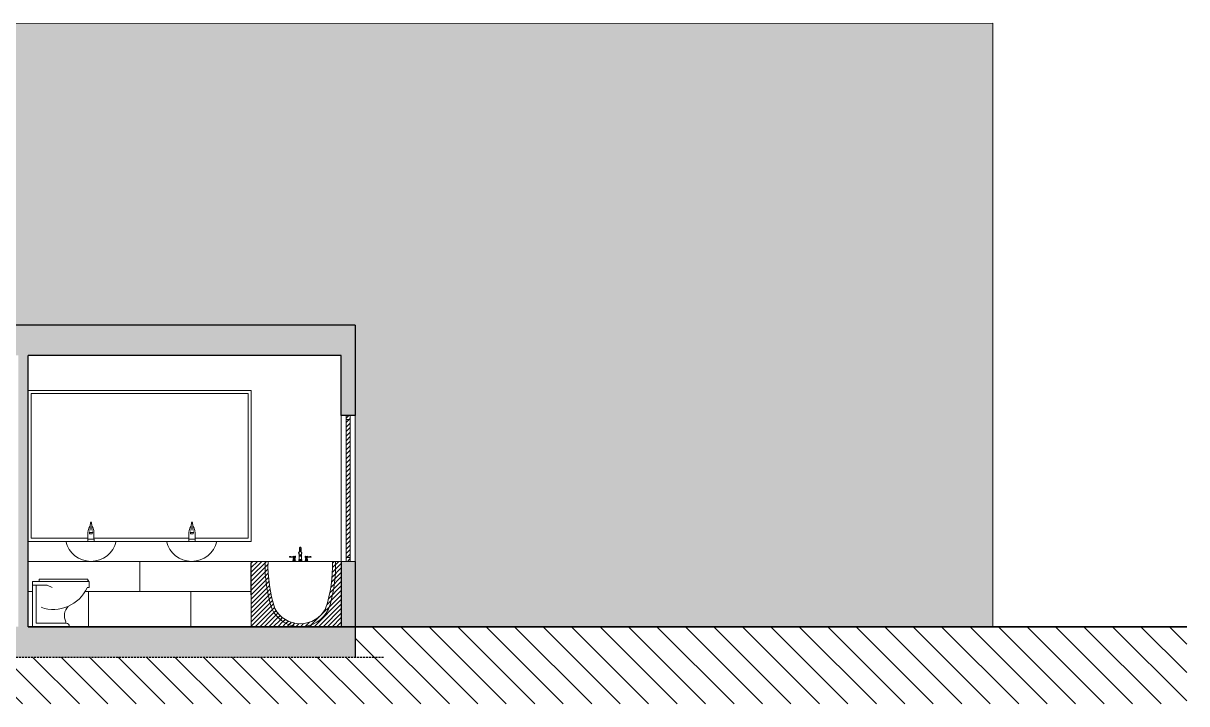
# Model space of a CAD drawing. Header units: millimetres. Extents: x -4829 to 17751, y -2575 to 15731.
# Drawn here: x 16595 to 17751, y 12514 to 13191 of the extents above; entities that cross this region are included whole.
import ezdxf

# ---------------------------------------------------------------- set-up
doc = ezdxf.new("R2010")
doc.units = ezdxf.units.MM
doc.linetypes.add('JIS_02_2.0', pattern=[3, 2, -1])
doc.layers.get('0').update_dxf_attribs({"lineweight": 20})
for name, color, linetype, lineweight in [('Arredo', 7, 'Continuous', 9), ('linea terra', 7, 'Continuous', 35), ('muri sezionati', 7, 'Continuous', 30), ('retini', 253, 'Continuous', 13), ('tratteggio', 7, 'Continuous', 15)]:
    doc.layers.add(name, color=color, linetype=linetype, lineweight=lineweight)
doc.layers.add('campitura', color=254, linetype='Continuous')

# ---------------------------------------------------------------- blocks, each defined once
blk = doc.blocks.new('3-rob-face')
at = {"color": 0, "linetype": 'ByBlock'}
for p, q in [((-1.9, 14.2), (-2.7, 10.8)), ((-0.8, 12.5), (-1.2, 10.7)), ((-0.9, 15), (-0.8, 15)), ((-0.6, 18.9), (-0.8, 15)), ((-0.8, 15), (-0.8, 12.5)), ((-0.4, 19.1), (0.4, 19.1)), ((0.6, 18.9), (0.8, 15)), ((0.8, 15), (0.8, 12.5)), ((0.9, 15), (0.8, 15)), ((0.8, 12.5), (1.2, 10.7)), ((1.9, 14.2), (2.7, 10.8)), ((-3.2, 2), (3.2, 2)), ((-3.2, 2), (-3.2, 0)), ((-3.2, 0), (3.2, 0)), ((-3, 8.7), (-2.7, 10.8)), ((-3, 8.7), (-3, 2)), ((-3, 2.9), (-3, 2)), ((-1.6, 9.2), (-1.9, 9.4)), ((-1.6, 8.9), (-1.6, 9.2)), ((1.5, 8.9), (-1.6, 8.9)), ((-1.6, 8.9), (-1.4, 7.4)), ((-1.4, 7.4), (1.3, 7.4)), ((1.3, 7.4), (1.5, 8.9)), ((1.5, 8.9), (1.6, 9.2)), ((1.6, 9.2), (1.9, 9.4)), ((2.8, 10.2), (2.7, 10.8)), ((3, 8.7), (2.8, 10.2)), ((3, 8.7), (3, 2)), ((3.2, 2), (3.2, 0)), ((3.2, 2), (3.2, 0))]:
    blk.add_line(p, q, dxfattribs=at)
for centre, radius, start, end in [((-0.9, 14), 1, 90, 166.3706), ((-0.4, 18.9), 0.2, 90, 177.9307), ((0.4, 18.9), 0.2, 2.0694, 90), ((0.9, 14), 1, 13.6295, 90)]:
    blk.add_arc(centre, radius, start, end, dxfattribs=at)

msp = doc.modelspace()

# ---------------------------------------------------------------- hatches: boundary and pattern name
at = {"layer": 'campitura'}
h = msp.add_hatch(color=256, dxfattribs=at)
h.dxf.hatch_style = 1
h.paths.add_polyline_path([(16489.7, 13190.9), (15611.1, 13190.8), (15611.1, 12890.8), (15611.1, 12860.8), (15611.1, 12590.8), (15643.4, 12590.8), (15643.4, 12751), (15643.4, 12860.8), (15643.4, 13160.8), (15765.5, 13160.8), (15765.5, 12860.8), (16185.8, 12860.8), (16185.8, 12590.9), (16195.8, 12590.9), (16195.8, 12860.8), (16345.8, 12860.8), (16345.8, 12590.9), (16355.8, 12590.9), (16355.8, 12860.8), (16589.6, 12860.8), (16589.6, 12590.9), (16599.6, 12590.9), (16599.6, 12860.8), (16910.6, 12860.8), (16910.6, 12801), (16924.6, 12801), (16924.6, 12890.8), (16489.7, 12890.8), (16489.7, 12960.8), (16457.4, 12960.8), (16457.4, 12890.8), (16064.6, 12890.8), (16064.6, 12890.8), (16061.6, 12890.8), (16052.3, 12890.8), (16052.3, 12890.8), (16048.3, 12890.8), (16044.4, 12890.8), (16019, 12890.8), (16019, 12890.8), (15926.7, 12890.8), (15926.7, 12890.8), (16019, 12890.8), (16019, 12890.8), (15926.7, 12890.8), (15926.7, 12890.8), (16019, 12890.8), (16019, 12890.8), (15926.7, 12890.8), (15926.7, 12890.8), (15776.3, 12890.8), (15776.3, 13160.8), (16034.4, 13160.9), (16034.4, 13100.8), (16044.4, 13100.8), (16044.4, 13160.9), (16457.4, 13160.9), (16457.4, 13160.9), (16064.6, 13160.9), (16064.6, 13160.9), (16457.4, 13160.9), (16457.4, 13160.9), (16064.6, 13160.9), (16064.6, 13160.9), (16457.4, 13160.9), (16457.4, 13100.9), (16489.7, 13100.8)])
h = msp.add_hatch(dxfattribs=at)
h.set_pattern_fill('ANSI31', color=256)
h.set_pattern_definition([(45, (1212.401, 1122.8916), (-2.24506403, 2.24506403), [])])
h.paths.add_polyline_path([(16919.6, 12797), (16915.6, 12797), (16915.6, 12665), (16919.6, 12665)])
h.paths.add_polyline_path([(16919.6, 12801), (16915.6, 12801), (16915.6, 12797), (16919.6, 12797)])
h.paths.add_polyline_path([(16919.6, 12665), (16915.6, 12665), (16915.6, 12656), (16919.6, 12656)])
h = msp.add_hatch(dxfattribs=at)
h.set_pattern_fill('ANSI31', color=256)
h.paths.add_polyline_path([(16834.9, 12656), (16821.1, 12656), (16821.1, 12590.9), (16869.9, 12591, -0.283714), (16841.8, 12608.3, -0.086254)])
h.paths.add_polyline_path([(16910.6, 12656), (16904.9, 12656, -0.086254), (16898, 12608.3, -0.283663), (16869.9, 12591), (16910.6, 12591)])
h.paths.add_polyline_path([(16898, 12608.3, 0.086254), (16904.9, 12656), (16901.9, 12656, -0.087287), (16895.2, 12609.2, -0.604893), (16844.7, 12609.2, -0.086369), (16837.9, 12656), (16834.9, 12656, 0.086254), (16841.8, 12608.3, 0.617035)])
h = msp.add_hatch(color=256, dxfattribs=at)
h.dxf.hatch_style = 1
h.paths.add_polyline_path([(16924.6, 12656), (16910.6, 12656), (16910.6, 12590.9), (16924.6, 12591)])
h = msp.add_hatch(color=256, dxfattribs=at)
h.dxf.hatch_style = 1
h.paths.add_polyline_path([(16924.6, 12591), (15611.1, 12590.9), (15611.1, 12560.8), (16924.6, 12560.8)])
at = {"layer": 'retini'}
h = msp.add_hatch(dxfattribs=at)
h.set_pattern_fill('GRAVEL', color=256, scale=2)
h.set_pattern_definition([(228.012788, (1248.977, 1173.6916), (-406.4, -457.2), [6.83443, -676.60967]), (184.969741, (1244.405, 1168.6116), (609.59999976, 50.8000029), [11.7281, -1161.08098]), (132.510447, (1232.721, 1167.5956), (508.0000002, -558.7999998), [8.26963, -818.69446]), (267.273689, (1212.909, 1154.8956), (50.8000001, 1016), [10.68009, -1057.32875]), (292.833654, (1212.401, 1144.2276), (-254.00000002, 609.6), [10.47267, -1036.79615]), (357.273689, (1216.465, 1134.5756), (-1016, 50.8000001), [10.68009, -1057.32875]), (37.69424, (1227.1329, 1134.0676), (-660.39999997, -508.00000004), [14.12387, -1398.26231]), (72.255328, (1238.309, 1142.7036), (355.6000001, 1117.59999997), [13.33439, -1320.10513]), (121.429566, (1242.373, 1155.4036), (-406.40000006, 660.39999996), [10.71626, -1060.91091]), (175.236358, (1236.785, 1164.5476), (558.8, -50.8000001), [12.23427, -599.47874]), (222.397438, (1224.5929, 1165.5636), (-609.59999998, -558.80000002), [15.82156, -1566.33545]), (138.814075, (1263.201, 1154.3876), (-355.6, 304.8), [5.40009, -534.61132]), (171.469234, (1259.137, 1157.9436), (660.40000002, -101.5999999), [10.27364, -1017.09278]), (225, (1248.977, 1159.468), (-7e-15, -50.8), [7.18419, -64.65786]), (203.19859, (1245.421, 1165.5636), (254, 101.6), [3.86883, -383.01245]), (291.80141, (1241.865, 1164.04), (-50.8, 152.4), [5.47131, -268.09506]), (30.963757, (1243.897, 1158.96), (152.4, 101.6), [8.88639, -287.32596]), (161.56505, (1251.517, 1163.532), (101.6, -50.8), [6.42574, -154.21796]), (16.38954, (1212.401, 1164.0396), (508, 152.4), [9.00176, -891.17653]), (70.346176, (1221.037, 1166.5796), (-203.2, -558.8), [7.55198, -747.64431]), (293.19859, (1251.517, 1173.6916), (-101.6, 254), [7.7376, -379.14367]), (343.61046, (1254.565, 1166.5796), (-508, 152.39999996), [9.00176, -891.17653]), (339.443955, (1212.401, 1132.5436), (-254, 101.6), [8.6807, -425.35469]), (294.77514, (1220.529, 1129.4956), (-254.0000003, 558.79999986), [7.27344, -720.07187]), (66.80141, (1252.025, 1122.8916), (101.6, 254), [7.7376, -379.14367]), (17.354025, (1255.073, 1130.0036), (-660.4, -203.20000004), [8.51565, -843.04752]), (69.443955, (1227.133, 1122.8916), (-101.6, -254), [4.34035, -429.69504]), (101.30993, (1248.977, 1122.892), (-50.8, 203.2), [2.59029, -256.4399]), (165.96376, (1248.469, 1125.432), (152.4, -50.8), [10.47267, -198.98109]), (186.009006, (1238.309, 1127.9716), (508, 50.80000003), [9.70534, -960.8273]), (303.69007, (1243.897, 1154.388), (-50.8, 101.6), [7.32648, -175.83553]), (353.157227, (1247.961, 1148.2916), (863.6, -101.59999995), [12.79114, -1266.32018]), (60.945396, (1260.661, 1146.7676), (-203.2, -355.6), [5.23016, -517.78785]), (90, (1263.2, 1151.34), (-50.8, 50.8), [3.048, -47.752]), (120.256437, (1237.293, 1129.4956), (203.2, -355.6), [7.05734, -698.67882]), (48.012787, (1233.737, 1135.5916), (406.4, 457.2), [13.66886, -669.77524]), (0, (1242.88, 1145.75), (50.8, 50.8), [13.208, -37.592]), (325.304846, (1256.089, 1145.7516), (508.0000002, -355.5999997), [8.03219, -795.18633]), (254.054604, (1262.693, 1141.1796), (-50.8, -203.2), [7.39658, -362.433]), (207.645975, (1260.661, 1134.0676), (-965.20000004, -507.99999993), [12.0429, -1192.24929]), (175.426079, (1249.993, 1128.4796), (-660.4, 50.8), [12.74059, -1261.31693])])
h.paths.add_polyline_path([(17558, 13191), (16550.9, 13190.9), (16550.9, 12890.8), (16924.6, 12890.8), (16924.6, 12591), (17558, 12591)])
h.paths.add_polyline_path([(15611.1, 13190.8), (15403.9, 13190.8), (15403.9, 12590.8), (15611.1, 12590.8), (15611.1, 12750.8), (15611.1, 12860.8), (15611.1, 12890.8)])
at = {"layer": 'tratteggio'}
h = msp.add_hatch(dxfattribs=at)
h.set_pattern_fill('ANSI31', color=256, scale=6.3, angle=90)
h.paths.add_polyline_path([(12763.6, 12560.8), (12763.6, 12590.8), (12289.8, 12590.8), (12289.8, 12517.3), (14502.3, 12517.3), (14502.3, 12590.8), (14177.1, 12590.8), (14177.1, 12560.8)])
h.paths.add_polyline_path([(15611.1, 12560.8), (15611.1, 12590.8), (15238.7, 12590.8), (15238.7, 12514.4), (17750.8, 12514.4), (17750.8, 12591), (16924.6, 12591), (16924.6, 12560.8)])

# ---------------------------------------------------------------- linework, layer by layer
for p, q in [((17558, 13191), (16550.9, 13190.9)), ((17558, 12591), (17558, 13191)), ((16910.6, 12656), (16910.6, 12801)), ((16915.6, 12656), (16915.6, 12801)), ((16919.6, 12656), (16919.6, 12801)), ((16924.6, 12801), (16924.6, 12656)), ((16915.6, 12797), (16919.6, 12797)), ((16910.6, 12656), (16924.6, 12656)), ((16915.6, 12660), (16919.6, 12660))]:
    msp.add_line(p, q)
at = {"layer": 'Arredo'}
for p, q in [((16599.6, 12825.9), (16821.1, 12825.9)), ((16821.1, 12675.9), (16821.1, 12825.9)), ((16821.1, 12675.9), (16599.6, 12675.9)), ((16821.1, 12675.9), (16765.5, 12675.9)), ((16860, 12660.7), (16859.3, 12660.7)), ((16859.3, 12660.2), (16859.3, 12660.7)), ((16860, 12660.7), (16860, 12660.1)), ((16862.8, 12661), (16860.2, 12660.7)), ((16860.2, 12660.4), (16860.2, 12660.7)), ((16862.8, 12661), (16862.8, 12659.9)), ((16862.9, 12660.4), (16862.9, 12660.9)), ((16863.3, 12660.7), (16863, 12660.7)), ((16863, 12660.4), (16863, 12660.7)), ((16863.3, 12660.4), (16863.3, 12660.7)), ((16864.6, 12660.7), (16864.4, 12660.7)), ((16864.4, 12660.4), (16864.4, 12660.7)), ((16864.9, 12661), (16864.6, 12660.7)), ((16864.6, 12660.4), (16864.6, 12660.7)), ((16864.6, 12660.7), (16864.6, 12660.4)), ((16864.9, 12660.4), (16864.9, 12661)), ((16865.2, 12660.4), (16865.2, 12660.9)), ((16868.6, 12664.8), (16868.3, 12664.4)), ((16868.3, 12664.4), (16868.8, 12662.4)), ((16868.3, 12664.4), (16868.9, 12664.4)), ((16868.6, 12664.8), (16868.9, 12664.8)), ((16868.7, 12663.6), (16868.8, 12663.8)), ((16868.7, 12663.5), (16868.7, 12663.6)), ((16868.7, 12663.4), (16868.7, 12663.5)), ((16868.7, 12663.3), (16868.7, 12663.4)), ((16868.7, 12663.2), (16868.7, 12663.3)), ((16868.7, 12663.1), (16868.7, 12663.2)), ((16868.8, 12662.9), (16868.7, 12663.1)), ((16868.8, 12661.1), (16868.7, 12657.9)), ((16868.9, 12664.2), (16868.8, 12664.1)), ((16868.8, 12664.1), (16868.8, 12663.9)), ((16868.8, 12663.9), (16868.8, 12663.8)), ((16868.8, 12663.8), (16868.8, 12663.7)), ((16868.8, 12663.8), (16868.8, 12663.8)), ((16868.8, 12663.7), (16868.8, 12663.7)), ((16868.8, 12663.7), (16868.8, 12663.7)), ((16868.8, 12663.7), (16868.8, 12663.7)), ((16868.8, 12663.7), (16868.8, 12663.7)), ((16868.9, 12662.8), (16868.8, 12662.9)), ((16868.8, 12662.4), (16868.8, 12661.4)), ((16868.8, 12662.4), (16869.8, 12662.4)), ((16871.1, 12661.4), (16868.8, 12661.4)), ((16868.8, 12661.1), (16871.1, 12661.1)), ((16869, 12665.9), (16868.9, 12665.6)), ((16868.9, 12665.6), (16868.9, 12665.3)), ((16868.9, 12665.3), (16868.9, 12665)), ((16868.9, 12665), (16868.9, 12664.8)), ((16868.9, 12664.8), (16868.9, 12664.7)), ((16868.9, 12664.7), (16868.9, 12664.6)), ((16868.9, 12664.6), (16868.9, 12664.5)), ((16868.9, 12664.5), (16868.9, 12664.3)), ((16868.9, 12664.3), (16868.9, 12664.2)), ((16869.1, 12662.7), (16868.9, 12662.8)), ((16869.1, 12668), (16869, 12667.5)), ((16869, 12667.5), (16869, 12667)), ((16869, 12667), (16869, 12666.6)), ((16869, 12666.6), (16869, 12666.2)), ((16869, 12666.2), (16869, 12665.9)), ((16869.2, 12669.4), (16869.1, 12669.3)), ((16869.1, 12669.3), (16869.1, 12669.1)), ((16869.1, 12669.1), (16869.1, 12668.9)), ((16869.1, 12668.9), (16869.1, 12668.7)), ((16869.1, 12668.7), (16869.1, 12668.4)), ((16869.1, 12668.4), (16869.1, 12668)), ((16869.1, 12668), (16869.1, 12668)), ((16869.2, 12662.6), (16869.1, 12662.7)), ((16869.3, 12669.7), (16869.2, 12669.6)), ((16869.2, 12669.6), (16869.2, 12669.6)), ((16869.2, 12669.6), (16869.2, 12669.5)), ((16869.2, 12669.5), (16869.2, 12669.4)), ((16869.2, 12669.1), (16869.2, 12669.1)), ((16869.2, 12669.1), (16869.2, 12669)), ((16869.2, 12669), (16869.2, 12668.9)), ((16869.2, 12668.9), (16869.3, 12668.8)), ((16869.3, 12667.3), (16869.2, 12667.3)), ((16869.2, 12667.3), (16869.2, 12667.2)), ((16869.2, 12667.2), (16869.2, 12667.2)), ((16869.2, 12667.2), (16869.2, 12667.1)), ((16869.2, 12667.1), (16869.2, 12667.1)), ((16869.2, 12667.1), (16869.2, 12667)), ((16869.2, 12667), (16869.3, 12667)), ((16869.4, 12662.5), (16869.2, 12662.6)), ((16869.4, 12669.8), (16869.3, 12669.8)), ((16869.3, 12669.8), (16869.3, 12669.7)), ((16869.3, 12668.8), (16869.3, 12668.6)), ((16869.3, 12668.6), (16869.3, 12668.4)), ((16869.3, 12668.4), (16869.3, 12668.2)), ((16869.3, 12668.2), (16869.3, 12668)), ((16869.3, 12668), (16869.3, 12667.8)), ((16869.3, 12667.8), (16869.3, 12667.7)), ((16869.3, 12667.7), (16869.3, 12667.5)), ((16869.3, 12667.5), (16869.3, 12667.5)), ((16869.3, 12667.5), (16869.3, 12667.4)), ((16869.4, 12667.4), (16869.3, 12667.3)), ((16869.3, 12667.4), (16869.3, 12667.4)), ((16869.3, 12667.4), (16869.3, 12667.4)), ((16869.3, 12667.4), (16869.3, 12667.3)), ((16869.3, 12667.3), (16869.3, 12667.3)), ((16869.3, 12667), (16869.4, 12666)), ((16869.3, 12667), (16869.3, 12667)), ((16869.3, 12667), (16869.3, 12666.9)), ((16869.3, 12667), (16869.3, 12667)), ((16869.3, 12667), (16869.4, 12667)), ((16869.6, 12670), (16869.4, 12669.9)), ((16869.4, 12669.9), (16869.4, 12669.8)), ((16869.5, 12667.4), (16869.4, 12667.4)), ((16869.4, 12667), (16869.4, 12667.1)), ((16869.4, 12667.1), (16869.5, 12667.1)), ((16869.4, 12666), (16869.5, 12666.1)), ((16869.5, 12666), (16869.4, 12666)), ((16869.4, 12666), (16869.4, 12666)), ((16869.6, 12662.4), (16869.4, 12662.5)), ((16869.6, 12667.4), (16869.5, 12667.4)), ((16869.5, 12667.1), (16869.6, 12667.1)), ((16869.5, 12666.1), (16869.5, 12666.1)), ((16869.5, 12666.1), (16869.6, 12666.1)), ((16869.6, 12665.9), (16869.5, 12666)), ((16869.5, 12666), (16869.5, 12666)), ((16869.8, 12670.1), (16869.6, 12670)), ((16869.7, 12667.4), (16869.6, 12667.4)), ((16869.6, 12667.1), (16869.7, 12667.1)), ((16869.6, 12666.1), (16869.6, 12666.1)), ((16869.6, 12666.1), (16869.7, 12666.1)), ((16869.7, 12665.9), (16869.6, 12665.9)), ((16869.6, 12665.9), (16869.6, 12665.9)), ((16869.8, 12662.4), (16869.6, 12662.4)), ((16869.8, 12667.4), (16869.7, 12667.4)), ((16869.7, 12667.1), (16869.8, 12667.1)), ((16869.7, 12666.1), (16869.8, 12666.1)), ((16869.8, 12665.9), (16869.7, 12665.9)), ((16870, 12670.1), (16869.8, 12670.1)), ((16869.9, 12667.4), (16869.8, 12667.4)), ((16869.8, 12667.1), (16869.9, 12667.1)), ((16869.8, 12666.1), (16869.9, 12666.1)), ((16869.9, 12665.9), (16869.8, 12665.9)), ((16869.9, 12662.4), (16869.8, 12662.4)), ((16870, 12667.4), (16869.9, 12667.4)), ((16869.9, 12667.1), (16870, 12667.1)), ((16869.9, 12666.1), (16870, 12666.1)), ((16870, 12665.9), (16869.9, 12665.9)), ((16870.1, 12662.4), (16869.9, 12662.4)), ((16870.2, 12670), (16870, 12670.1)), ((16870.2, 12667.4), (16870, 12667.4)), ((16870, 12667.1), (16870.1, 12667.1)), ((16870, 12666.1), (16870.1, 12666.1)), ((16870.1, 12665.9), (16870, 12665.9)), ((16870.1, 12667.1), (16870.2, 12667.1)), ((16870.1, 12666.1), (16870.2, 12666.1)), ((16870.2, 12665.9), (16870.1, 12665.9)), ((16870.3, 12662.4), (16870.1, 12662.4)), ((16870.1, 12662.4), (16871.1, 12662.4)), ((16870.3, 12670), (16870.2, 12670)), ((16870.3, 12667.4), (16870.2, 12667.4)), ((16870.2, 12667.1), (16870.3, 12667.1)), ((16870.2, 12666.1), (16870.3, 12666.1)), ((16870.3, 12665.9), (16870.2, 12665.9)), ((16870.5, 12669.9), (16870.3, 12670)), ((16870.4, 12667.4), (16870.3, 12667.4)), ((16870.3, 12667.1), (16870.4, 12667.1)), ((16870.3, 12666.1), (16870.4, 12666.1)), ((16870.4, 12666), (16870.3, 12665.9)), ((16870.4, 12662.5), (16870.3, 12662.4)), ((16870.5, 12667.3), (16870.4, 12667.4)), ((16870.4, 12667.4), (16870.4, 12667.4)), ((16870.4, 12667.1), (16870.4, 12667.1)), ((16870.4, 12667.1), (16870.5, 12667)), ((16870.4, 12666), (16870.5, 12667)), ((16870.4, 12666.1), (16870.4, 12666.1)), ((16870.4, 12666.1), (16870.4, 12666)), ((16870.4, 12666), (16870.4, 12666)), ((16870.4, 12666), (16870.4, 12666)), ((16870.4, 12666), (16870.4, 12666)), ((16870.6, 12662.6), (16870.4, 12662.5)), ((16870.6, 12669.7), (16870.5, 12669.9)), ((16870.5, 12667.8), (16870.6, 12668.1)), ((16870.5, 12667.7), (16870.5, 12667.8)), ((16870.5, 12667.6), (16870.5, 12667.7)), ((16870.5, 12667.7), (16870.5, 12667.7)), ((16870.5, 12667.5), (16870.5, 12667.6)), ((16870.5, 12667.6), (16870.5, 12667.6)), ((16870.5, 12667.4), (16870.5, 12667.5)), ((16870.5, 12667.3), (16870.5, 12667.4)), ((16870.5, 12667.4), (16870.5, 12667.4)), ((16870.6, 12667.3), (16870.5, 12667.3)), ((16870.5, 12666.9), (16870.6, 12667)), ((16870.5, 12667), (16870.5, 12667)), ((16870.5, 12667), (16870.5, 12667)), ((16870.6, 12669.6), (16870.6, 12669.7)), ((16870.7, 12669.5), (16870.6, 12669.6)), ((16870.6, 12669), (16870.6, 12669.1)), ((16870.6, 12669.1), (16870.6, 12669.1)), ((16870.6, 12669.1), (16870.6, 12669.1)), ((16870.6, 12669.1), (16870.6, 12669.1)), ((16870.6, 12668.9), (16870.6, 12669)), ((16870.6, 12668.8), (16870.6, 12668.9)), ((16870.6, 12668.6), (16870.6, 12668.8)), ((16870.6, 12668.5), (16870.6, 12668.6)), ((16870.6, 12668.3), (16870.6, 12668.5)), ((16870.6, 12668.1), (16870.6, 12668.3)), ((16870.6, 12667.2), (16870.6, 12667.3)), ((16870.6, 12667.3), (16870.6, 12667.3)), ((16870.7, 12667.2), (16870.6, 12667.2)), ((16870.6, 12667), (16870.7, 12667.1)), ((16870.6, 12667), (16870.6, 12667)), ((16870.6, 12667), (16870.6, 12667)), ((16870.8, 12662.7), (16870.6, 12662.6)), ((16870.7, 12669.3), (16870.7, 12669.5)), ((16870.7, 12669.5), (16870.7, 12669.5)), ((16870.7, 12669.2), (16870.7, 12669.3)), ((16870.7, 12669), (16870.7, 12669.2)), ((16870.8, 12668.7), (16870.7, 12669)), ((16870.7, 12667.1), (16870.7, 12667.2)), ((16870.7, 12667.1), (16870.7, 12667.1)), ((16870.8, 12668.4), (16870.8, 12668.7)), ((16870.8, 12668.1), (16870.8, 12668.4)), ((16870.8, 12667.8), (16870.8, 12668.1)), ((16870.8, 12667.5), (16870.8, 12667.8)), ((16870.8, 12667.2), (16870.8, 12667.5)), ((16870.9, 12666.8), (16870.8, 12667.2)), ((16871, 12662.8), (16870.8, 12662.7)), ((16870.9, 12666.4), (16870.9, 12666.8)), ((16870.9, 12666.1), (16870.9, 12666.4)), ((16870.9, 12665.8), (16870.9, 12666.1)), ((16870.9, 12665.5), (16870.9, 12665.8)), ((16870.9, 12665.3), (16870.9, 12665.5)), ((16870.9, 12665.1), (16870.9, 12665.3)), ((16871, 12664.9), (16870.9, 12665.1)), ((16871, 12664.7), (16871, 12664.9)), ((16871, 12664.8), (16871.3, 12664.8)), ((16871, 12664.5), (16871, 12664.7)), ((16871, 12664.3), (16871, 12664.5)), ((16871, 12664.4), (16871.6, 12664.4)), ((16871, 12664.2), (16871, 12664.3)), ((16871, 12664), (16871, 12664.2)), ((16871, 12663.9), (16871, 12664)), ((16871, 12663.8), (16871, 12663.9)), ((16871, 12663.7), (16871, 12663.8)), ((16871, 12663.8), (16871, 12663.8)), ((16871, 12663.8), (16871.1, 12663.7)), ((16871.1, 12663.7), (16871, 12663.7)), ((16871.1, 12662.9), (16871, 12662.8)), ((16871.1, 12662.4), (16871.6, 12664.4)), ((16871.1, 12663.7), (16871.1, 12663.7)), ((16871.1, 12663.7), (16871.2, 12663.5)), ((16871.2, 12663.1), (16871.1, 12663)), ((16871.1, 12663), (16871.1, 12662.9)), ((16871.1, 12661.4), (16871.1, 12662.4)), ((16871.1, 12657.9), (16871.1, 12661.1)), ((16871.2, 12663.5), (16871.2, 12663.4)), ((16871.2, 12663.4), (16871.2, 12663.3)), ((16871.2, 12663.3), (16871.2, 12663.2)), ((16871.2, 12663.2), (16871.2, 12663.1)), ((16871.6, 12664.4), (16871.3, 12664.8)), ((16874.6, 12660.4), (16874.6, 12660.9)), ((16875.2, 12660.7), (16874.9, 12661)), ((16874.9, 12660.4), (16874.9, 12661)), ((16875.2, 12660.4), (16875.2, 12660.7)), ((16875.5, 12660.7), (16875.3, 12660.7)), ((16875.3, 12660.7), (16875.3, 12660.4)), ((16875.5, 12660.4), (16875.5, 12660.7)), ((16876.9, 12660.7), (16876.6, 12660.7)), ((16876.6, 12660.4), (16876.6, 12660.7)), ((16876.9, 12660.4), (16876.9, 12660.9)), ((16876.9, 12660.4), (16876.9, 12660.7)), ((16879.6, 12660.7), (16877, 12661)), ((16877, 12661), (16877, 12659.9)), ((16879.6, 12660.4), (16879.6, 12660.7)), ((16879.8, 12660.1), (16879.8, 12660.7)), ((16880.5, 12660.7), (16879.8, 12660.7)), ((16880.5, 12660.2), (16880.5, 12660.7)), ((16599.6, 12656), (16910.6, 12656)), ((16710.3, 12656), (16710.3, 12625.9)), ((16820.9, 12654.2), (16821.1, 12590.9)), ((16821.1, 12590.9), (16821.1, 12656)), ((16859.3, 12660.6), (16859.3, 12660.3)), ((16859.3, 12660.2), (16860, 12660.1)), ((16860.2, 12660.1), (16860.2, 12660.4)), ((16860.2, 12660.1), (16862.8, 12659.9)), ((16862.7, 12656.3), (16861.9, 12656.2)), ((16861.9, 12656.2), (16861.9, 12656)), ((16861.9, 12656.2), (16863.8, 12656.2)), ((16861.9, 12656), (16863.8, 12656)), ((16862.7, 12656.3), (16863.8, 12656.3)), ((16862.8, 12657.7), (16862.8, 12657.6)), ((16864.8, 12657.7), (16862.8, 12657.7)), ((16862.8, 12657.6), (16862.9, 12657.6)), ((16862.8, 12657.6), (16862.8, 12657.6)), ((16862.8, 12656.9), (16862.8, 12657.6)), ((16862.8, 12656.9), (16862.8, 12656.8)), ((16862.8, 12656.9), (16862.8, 12656.9)), ((16862.9, 12656.9), (16862.8, 12656.9)), ((16862.8, 12656.8), (16863.8, 12656.8)), ((16862.9, 12660), (16862.9, 12660.4)), ((16863.3, 12658.7), (16862.9, 12657.7)), ((16862.9, 12657.6), (16863, 12657.6)), ((16862.9, 12656.9), (16862.9, 12657.6)), ((16863.1, 12656.9), (16862.9, 12656.9)), ((16862.9, 12656.8), (16862.9, 12656.5)), ((16862.9, 12656.5), (16863.8, 12656.5)), ((16863, 12660.2), (16863, 12660.4)), ((16863, 12660.2), (16863.3, 12660.2)), ((16863.2, 12659.3), (16863, 12659.2)), ((16863, 12659.2), (16863, 12659)), ((16863, 12659.2), (16863.8, 12659.2)), ((16863, 12659), (16863.8, 12659)), ((16863, 12657.6), (16863.1, 12657.6)), ((16863.1, 12657.6), (16863.3, 12657.6)), ((16863.2, 12656.9), (16863.1, 12656.9)), ((16863.2, 12659.3), (16863.8, 12659.3)), ((16863.3, 12656.9), (16863.2, 12656.9)), ((16863.3, 12660.2), (16863.3, 12660.4)), ((16863.3, 12658.7), (16863.8, 12658.7)), ((16863.3, 12657.6), (16863.6, 12657.6)), ((16863.3, 12656.9), (16863.3, 12657.6)), ((16863.6, 12656.9), (16863.3, 12656.9)), ((16863.4, 12659.8), (16863.8, 12659.8)), ((16863.6, 12659.9), (16863.6, 12659.8)), ((16864.1, 12659.9), (16863.6, 12659.9)), ((16863.6, 12657.6), (16863.6, 12657.6)), ((16863.6, 12657.6), (16863.8, 12657.6)), ((16863.6, 12656.9), (16863.6, 12657.6)), ((16863.8, 12656.9), (16863.6, 12656.9)), ((16863.6, 12656.9), (16863.6, 12656.9)), ((16863.8, 12659.8), (16864.2, 12659.8)), ((16863.8, 12659.3), (16864.5, 12659.3)), ((16863.8, 12659.2), (16864.7, 12659.2)), ((16863.8, 12659), (16864.7, 12659)), ((16863.8, 12658.7), (16864.4, 12658.7)), ((16863.8, 12657.6), (16864, 12657.6)), ((16864, 12656.9), (16863.8, 12656.9)), ((16863.8, 12656.8), (16864.8, 12656.8)), ((16863.8, 12656.5), (16864.8, 12656.5)), ((16863.8, 12656.3), (16865, 12656.3)), ((16863.8, 12656.2), (16865.7, 12656.2)), ((16863.8, 12656), (16865.7, 12656)), ((16864, 12657.6), (16864.1, 12657.6)), ((16864.1, 12656.9), (16864, 12656.9)), ((16864.1, 12659.8), (16864.1, 12659.9)), ((16864.1, 12657.6), (16864.4, 12657.6)), ((16864.1, 12656.9), (16864.1, 12657.6)), ((16864.4, 12656.9), (16864.1, 12656.9)), ((16864.4, 12660.2), (16864.4, 12660.4)), ((16864.4, 12660.2), (16864.6, 12660.2)), ((16864.8, 12657.7), (16864.4, 12658.7)), ((16864.4, 12657.6), (16864.5, 12657.6)), ((16864.4, 12656.9), (16864.4, 12657.6)), ((16864.5, 12656.9), (16864.4, 12656.9)), ((16864.7, 12659.2), (16864.5, 12659.3)), ((16864.5, 12657.6), (16864.6, 12657.6)), ((16864.7, 12656.9), (16864.5, 12656.9)), ((16864.6, 12660.1), (16864.6, 12660.4)), ((16864.6, 12660.4), (16864.6, 12660.2)), ((16864.6, 12660.1), (16864.9, 12659.8)), ((16864.6, 12657.6), (16864.8, 12657.6)), ((16864.7, 12659), (16864.7, 12659.2)), ((16864.8, 12656.9), (16864.7, 12656.9)), ((16864.9, 12657.6), (16864.8, 12657.7)), ((16864.8, 12657.6), (16864.9, 12657.6)), ((16864.8, 12656.9), (16864.8, 12657.6)), ((16864.8, 12656.8), (16864.9, 12656.9)), ((16864.9, 12656.9), (16864.8, 12656.9)), ((16864.8, 12656.5), (16864.8, 12656.8)), ((16864.9, 12659.8), (16864.9, 12660.4)), ((16864.9, 12657.6), (16864.9, 12657.6)), ((16864.9, 12656.9), (16864.9, 12657.6)), ((16864.9, 12656.9), (16864.9, 12656.9)), ((16865.7, 12656.2), (16865, 12656.3)), ((16865.2, 12660), (16865.2, 12660.4)), ((16865.7, 12656), (16865.7, 12656.2)), ((16868.7, 12656.4), (16868, 12656.2)), ((16868, 12656.2), (16868, 12656)), ((16868, 12656.2), (16871.8, 12656.2)), ((16868, 12656), (16871.8, 12656)), ((16868.7, 12657.9), (16868.4, 12657.4)), ((16868.4, 12657.4), (16871.5, 12657.4)), ((16868.4, 12657.2), (16868.7, 12657)), ((16868.4, 12657.2), (16871.5, 12657.2)), ((16868.7, 12657.9), (16871.1, 12657.9)), ((16868.7, 12657), (16868.7, 12656.4)), ((16868.7, 12657), (16871.2, 12657)), ((16868.7, 12656.4), (16871.2, 12656.4)), ((16871.5, 12657.4), (16871.1, 12657.9)), ((16871.2, 12657), (16871.5, 12657.2)), ((16871.2, 12656.4), (16871.2, 12657)), ((16871.8, 12656.2), (16871.2, 12656.4)), ((16871.8, 12656), (16871.8, 12656.2)), ((16874.9, 12656.3), (16874.1, 12656.2)), ((16874.1, 12656.2), (16874.1, 12656)), ((16876, 12656.2), (16874.1, 12656.2)), ((16876, 12656), (16874.1, 12656)), ((16874.6, 12660), (16874.6, 12660.4)), ((16874.9, 12659.8), (16874.9, 12660.4)), ((16874.9, 12659.8), (16875.2, 12660.1)), ((16876, 12656.3), (16874.9, 12656.3)), ((16875, 12657.7), (16875, 12657.6)), ((16875, 12657.7), (16877, 12657.7)), ((16875.1, 12657.6), (16875, 12657.6)), ((16875, 12657.6), (16875, 12657.6)), ((16875, 12656.9), (16875, 12657.6)), ((16875, 12656.9), (16875, 12656.8)), ((16875, 12656.9), (16875, 12656.9)), ((16875, 12656.9), (16875.1, 12656.9)), ((16876, 12656.8), (16875, 12656.8)), ((16875.5, 12658.7), (16875.1, 12657.7)), ((16875.2, 12657.6), (16875.1, 12657.6)), ((16875.1, 12656.9), (16875.1, 12657.6)), ((16875.1, 12656.9), (16875.2, 12656.9)), ((16875.1, 12656.8), (16875.1, 12656.5)), ((16876, 12656.5), (16875.1, 12656.5)), ((16875.2, 12660.1), (16875.2, 12660.4)), ((16875.4, 12659.3), (16875.2, 12659.2)), ((16875.2, 12659.2), (16875.2, 12659)), ((16876, 12659.2), (16875.2, 12659.2)), ((16876, 12659), (16875.2, 12659)), ((16875.4, 12657.6), (16875.2, 12657.6)), ((16875.2, 12656.9), (16875.3, 12656.9)), ((16875.3, 12660.4), (16875.3, 12660.2)), ((16875.3, 12660.2), (16875.5, 12660.2)), ((16875.3, 12656.9), (16875.5, 12656.9)), ((16876, 12659.3), (16875.4, 12659.3)), ((16875.5, 12657.6), (16875.4, 12657.6)), ((16875.5, 12660.2), (16875.5, 12660.4)), ((16876, 12658.7), (16875.5, 12658.7)), ((16875.8, 12657.6), (16875.5, 12657.6)), ((16875.5, 12656.9), (16875.5, 12657.6)), ((16875.5, 12656.9), (16875.8, 12656.9)), ((16876, 12659.8), (16875.6, 12659.8)), ((16875.7, 12659.9), (16875.7, 12659.8)), ((16875.7, 12659.9), (16876.3, 12659.9)), ((16875.9, 12657.6), (16875.8, 12657.6)), ((16875.8, 12656.9), (16875.8, 12657.6)), ((16875.8, 12656.9), (16875.9, 12656.9)), ((16876.1, 12657.6), (16875.9, 12657.6)), ((16875.9, 12656.9), (16876.1, 12656.9)), ((16876.4, 12659.8), (16876, 12659.8)), ((16876.7, 12659.3), (16876, 12659.3)), ((16876.9, 12659.2), (16876, 12659.2)), ((16876.9, 12659), (16876, 12659)), ((16876.6, 12658.7), (16876, 12658.7)), ((16877, 12656.8), (16876, 12656.8)), ((16877, 12656.5), (16876, 12656.5)), ((16877.1, 12656.3), (16876, 12656.3)), ((16877.9, 12656.2), (16876, 12656.2)), ((16877.9, 12656), (16876, 12656)), ((16876.2, 12657.6), (16876.1, 12657.6)), ((16876.1, 12656.9), (16876.2, 12656.9)), ((16876.3, 12657.6), (16876.2, 12657.6)), ((16876.2, 12656.9), (16876.3, 12656.9)), ((16876.3, 12659.8), (16876.3, 12659.9)), ((16876.6, 12657.6), (16876.3, 12657.6)), ((16876.3, 12656.9), (16876.3, 12657.6)), ((16876.3, 12656.9), (16876.6, 12656.9)), ((16876.6, 12660.2), (16876.6, 12660.4)), ((16876.6, 12660.2), (16876.9, 12660.2)), ((16877, 12657.7), (16876.6, 12658.7)), ((16876.7, 12657.6), (16876.6, 12657.6)), ((16876.6, 12656.9), (16876.6, 12657.6)), ((16876.6, 12656.9), (16876.7, 12656.9)), ((16876.9, 12659.2), (16876.7, 12659.3)), ((16876.8, 12657.6), (16876.7, 12657.6)), ((16876.7, 12656.9), (16876.8, 12656.9)), ((16877, 12657.6), (16876.8, 12657.6)), ((16876.8, 12656.9), (16877, 12656.9)), ((16876.9, 12660), (16876.9, 12660.4)), ((16876.9, 12660.2), (16876.9, 12660.4)), ((16876.9, 12659), (16876.9, 12659.2)), ((16877, 12659.9), (16879.6, 12660.1)), ((16877.1, 12657.6), (16877, 12657.7)), ((16877.1, 12657.6), (16877, 12657.6)), ((16877, 12656.9), (16877, 12657.6)), ((16877, 12656.8), (16877.1, 12656.9)), ((16877, 12656.9), (16877.1, 12656.9)), ((16877, 12656.5), (16877, 12656.8)), ((16877.1, 12657.6), (16877.1, 12657.6)), ((16877.1, 12656.9), (16877.1, 12657.6)), ((16877.1, 12656.9), (16877.1, 12656.9)), ((16877.9, 12656.2), (16877.1, 12656.3)), ((16877.9, 12656), (16877.9, 12656.2)), ((16879.6, 12660.1), (16879.6, 12660.4)), ((16879.8, 12660.1), (16880.5, 12660.2)), ((16880.6, 12660.6), (16880.6, 12660.3)), ((16610.4, 12635.9), (16610.4, 12638.3)), ((16610.4, 12638.3), (16658.8, 12638.3)), ((16658.8, 12638.3), (16658.8, 12635.9)), ((16599.6, 12625.9), (16603.8, 12625.9)), ((16603.8, 12635.9), (16660, 12635.9)), ((16603.8, 12635.9), (16603.8, 12591)), ((16603.8, 12632.3), (16618.3, 12632.3)), ((16607.4, 12632.3), (16607.4, 12594.6)), ((16618.3, 12632.3), (16623.2, 12629.9)), ((16821.1, 12625.9), (16656, 12625.9)), ((16660, 12629.9), (16658, 12629.9)), ((16658.8, 12637), (16659.6, 12637)), ((16659.6, 12637), (16659.6, 12635.9)), ((16659.6, 12625.9), (16659.6, 12590.9)), ((16660, 12635.9), (16660, 12629.9)), ((16761.1, 12590.9), (16761.1, 12625.9)), ((16821.1, 12590.9), (16821.1, 12625.9)), ((16821.1, 12590.9), (16821.1, 12620.9)), ((16607.4, 12594.6), (16637, 12594.6)), ((16637, 12595.8), (16637, 12594.6))]:
    msp.add_line(p, q, dxfattribs=at)
for points in [[(16602.6, 12678.9), (16602.6, 12822.9), (16818.1, 12822.9), (16818.1, 12678.9), (16765.3, 12678.9)], [(16658.9, 12678.9), (16602.6, 12678.9)], [(16759.3, 12678.9), (16664.9, 12678.9)]]:
    msp.add_lwpolyline(points, dxfattribs=at)
for centre, radius, start, end in [((16661.9, 12681.6), 25.6, 192.7104, 347.2896), ((16761.9, 12681.6), 25.6, 192.7104, 347.2896), ((16859.3, 12660.6), 0.0762, 94.7636, 180), ((16860.1, 12660.7), 0.107, 4.7636, 180), ((16862.8, 12660.9), 0.0762, 0, 94.7636), ((16863, 12660.8), 0.0762, 180, 270), ((16863.8, 12660.4), 0.594, 26.6615, 153.3385), ((16864.6, 12660.8), 0.0762, 270, 318.5281), ((16865, 12660.9), 0.178, 0, 138.5281), ((16868.8, 12661.3), 0.152, 90, 269.2748), ((16871.1, 12661.3), 0.152, 270.7252, 90), ((16874.8, 12660.9), 0.178, 41.4719, 180), ((16875.3, 12660.8), 0.0762, 221.4719, 270), ((16876, 12660.4), 0.594, 26.6615, 153.3385), ((16877, 12660.9), 0.0762, 85.2364, 180), ((16876.9, 12660.8), 0.0762, 270, 0), ((16879.7, 12660.7), 0.107, 0, 175.2364), ((16880.5, 12660.6), 0.0762, 0, 85.2364), ((16975.5, 12652), 140.6, 178.3771, 198.0962), ((16975.5, 12652), 137.7, 178.3479, 198.0932), ((16859.3, 12660.3), 0.0762, 180, 265.2364), ((16860.1, 12660.1), 0.107, 180, 355.2364), ((16862.7, 12656.5), 0.19, 278.46, 0), ((16862.8, 12660), 0.0762, 265.2364, 0), ((16863, 12660.1), 0.0762, 90, 180), ((16863.1, 12658.8), 0.228, 339.8637, 90), ((16862.9, 12659.8), 0.564, 302.1957, 357.9387), ((16863.8, 12660.4), 0.594, 206.6615, 241.6824), ((16863.8, 12660.4), 0.594, 298.3176, 333.3385), ((16864.8, 12659.8), 0.564, 182.0613, 237.8043), ((16864.6, 12658.8), 0.228, 90, 200.1363), ((16864.6, 12660.1), 0.0762, 41.4719, 90), ((16865, 12656.5), 0.19, 180, 261.54), ((16865, 12660), 0.178, 221.4719, 0), ((16868.5, 12657.3), 0.152, 143.7261, 234.0897), ((16871.4, 12657.3), 0.152, 305.9103, 36.2739), ((16874.8, 12660), 0.178, 180, 318.5281), ((16874.9, 12656.5), 0.19, 278.46, 0), ((16875.3, 12660.1), 0.0762, 90, 138.5281), ((16875.2, 12658.8), 0.228, 339.8637, 90), ((16875.1, 12659.8), 0.564, 302.1957, 357.9387), ((16876, 12660.4), 0.594, 206.6615, 241.6824), ((16876, 12660.4), 0.594, 298.3176, 333.3385), ((16877, 12659.8), 0.564, 182.0613, 237.8043), ((16876.8, 12658.8), 0.228, 90, 200.1363), ((16876.9, 12660.1), 0.0762, 0, 90), ((16877, 12660), 0.0762, 180, 274.7636), ((16877.2, 12656.5), 0.19, 180, 261.54), ((16879.7, 12660.1), 0.107, 184.7636, 0), ((16880.5, 12660.3), 0.0762, 274.7636, 0), ((16765.7, 12651.6), 136.2, 341.8563, 1.8105), ((16764.4, 12652), 140.6, 341.9038, 1.6229), ((16624.6, 12644.8), 36.6, 250.4984, 335.8745), ((16648.9, 12602.1), 13.4, 137.0748, 207.8623), ((16869.9, 12622.4), 31.4, 206.6479, 333.3521), ((16869.9, 12622.5), 28.5, 207.6611, 332.3389), ((16637, 12591), 3.63, 0, 90)]:
    msp.add_arc(centre, radius, start, end, dxfattribs=at)
at = {"layer": 'linea terra'}
msp.add_line((16599.6, 12590.9), (17750.8, 12591), dxfattribs=at)
at = {"layer": 'muri sezionati'}
for p, q in [((16924.6, 12890.8), (16489.7, 12890.8)), ((16924.6, 12890.8), (16924.6, 12801)), ((16910.6, 12860.8), (16599.6, 12860.8)), ((16599.6, 12591), (16599.6, 12860.8)), ((16910.6, 12801), (16910.6, 12860.8)), ((16924.6, 12801), (16910.6, 12801)), ((16910.6, 12656), (16910.6, 12590.9)), ((16924.6, 12656), (16924.6, 12560.8))]:
    msp.add_line(p, q, dxfattribs=at)
at = {"layer": 'muri sezionati', "linetype": 'JIS_02_2.0'}
msp.add_line((15582.5, 12560.8), (16953.2, 12560.8), dxfattribs=at)

# ---------------------------------------------------------------- block references
at = {"layer": 'Arredo'}
for p in [(16661.9, 12675.9), (16762.3, 12675.9)]:
    msp.add_blockref('3-rob-face', p, dxfattribs=at)

doc.saveas('drawing.dxf')
